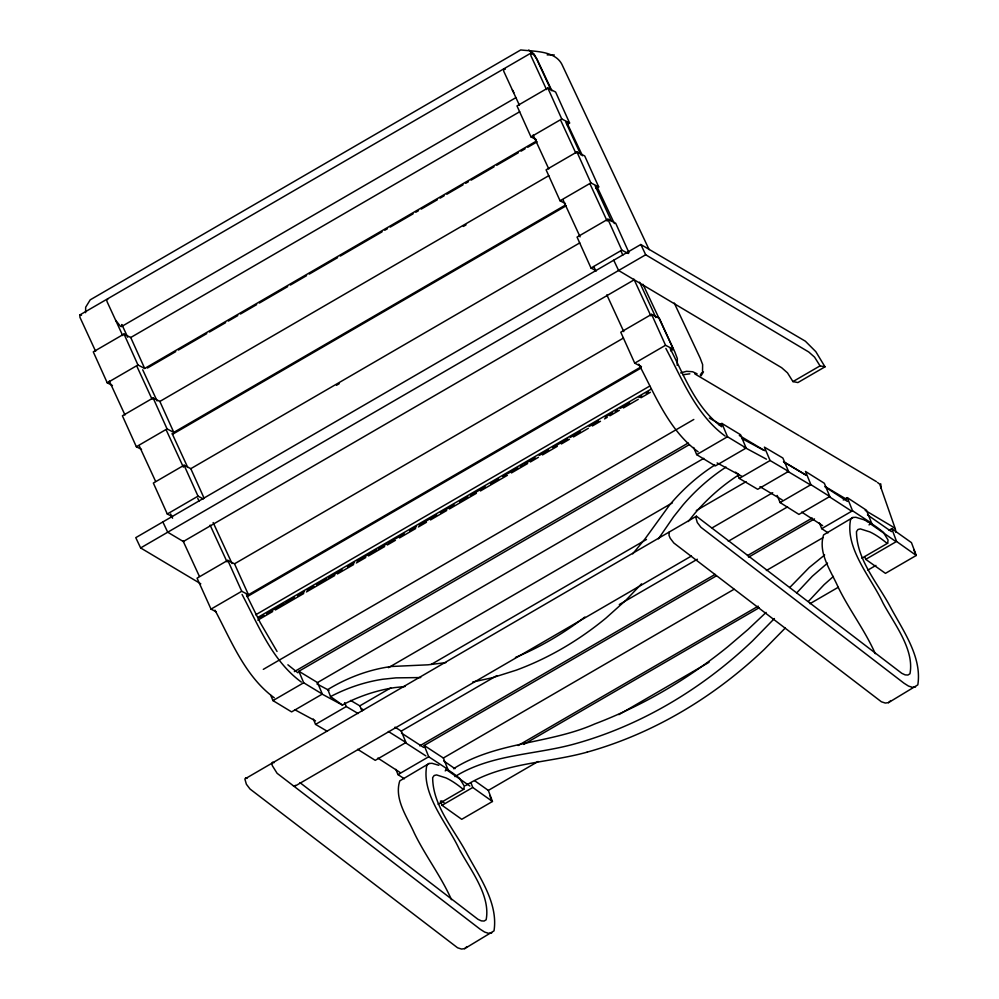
<?xml version="1.0" encoding="UTF-8"?>
<svg xmlns="http://www.w3.org/2000/svg" width="999" height="999" viewBox="0 0 999 999"><rect width="100%" height="100%" fill="white"/><g stroke="black" fill="none" stroke-linecap="round" stroke-linejoin="round"><path stroke-width="1.5" d="M85.589 312.675L85.677 307.217L90.21 299.85L520.729 49.95C534.69 51.548 556.168 50.512 562.574 65.784L649.125 249.638M677.222 365.384L677.334 358.554L674.899 352.073L642.981 284.29M702.522 371.441L702.634 364.61L700.187 358.129L674.263 303.047M115.634 320.254L120.629 326.473L121.691 326.473L121.853 325.162M491.271 800.661L489.985 795.541M881.193 488.449L880.731 483.828M700.249 375.124L701.76 372.664M701.061 375.799L703.471 371.89M864.085 519.817L855.843 517.282L852.859 517.494L850.661 519.155C844.679 548.526 871.265 577.672 882.954 602.909C893.93 623.513 914.684 649.425 909.952 673.788L907.916 675.037L905.144 674.874L901.797 673.314L696.403 516.208L244.855 778.983L246.391 784.265L250.025 789.023L457.567 947.776L461.488 949.05L464.647 948.65L494.006 930.881C498.426 902.684 478.883 876.223 466.196 852.297C453.521 828.745 432.767 805.419 432.667 777.622L434.165 775.499L436.538 774.924L445.941 777.896A115.01 37.55 59.9 0 1 462.375 788.661L463.848 789.235L464.248 786.013L459.478 778.271A121.478 39.66 59.9 0 0 447.102 769.367M669.318 531.93L668.993 535.289L670.204 538.249L673.838 543.006L881.38 701.773L885.301 703.046L888.461 702.647L917.819 684.877C922.239 656.68 902.696 630.219 890.009 606.281C877.334 582.742 856.58 559.415 856.48 531.605L857.979 529.495L860.351 528.908L869.767 531.88A115.01 37.55 59.9 0 1 886.188 542.644L887.661 543.231L888.061 540.009L883.291 532.267A121.478 39.66 59.9 0 0 869.742 522.664M696.403 516.208L695.754 517.245L697.29 522.539L700.911 527.285L903.945 683.166L908.466 686.051L912.387 687.324L915.546 686.925M658.416 538.848L673.676 516.67L682.966 505.007A184.54 155.02 -62.5 0 1 726.023 467.095M293.269 785.714L294.742 786.288L295.429 785.314M688.224 521.515L694.792 513.399A184.54 155.02 -62.5 0 1 739.073 474.7L735.514 472.165M632.717 553.858L645.104 538.761L669.555 505.044A181.006 152.048 -62.5 0 1 714.872 465.01M796.628 592.994L812.274 576.286L827.534 563.074M808.453 601.386L824.1 584.677L833.416 576.435M774.4 618.543L752.547 640.896A424.3 356.431 -62.5 0 1 575.349 743.731C535.289 755.007 491.358 753.945 454.957 776.623M785.226 628.059L764.372 649.288A424.3 356.431 -62.5 0 1 587.175 752.122M789.759 587.499L809.178 567.569L824.65 554.982M641.52 583.853L625.998 600.137L606.006 618.044A308.479 259.141 -62.5 0 1 516.146 670.192L492.27 677.759L472.764 681.992M766.096 612.412L747.951 629.545L727.859 646.69A483.466 406.131 -62.5 0 1 594.767 723.938C549.225 744.08 496.291 741.583 453.546 768.706M464.647 948.65L466.92 946.602M888.461 702.647L890.733 700.599M438.848 765.296L432.03 763.298L429.046 763.498L426.848 765.172C420.854 794.53 447.452 823.688 459.14 848.925C470.117 869.53 490.871 895.441 486.138 919.792L484.103 921.041L481.331 920.878L477.984 919.317L299.987 782.654M550.874 89.823L536.6 58.866L534.128 55.17L531.081 53.009L79.808 314.972L79.97 317.37L95.629 351.311M531.081 53.009L530.869 55.632L546.528 89.585M121.691 326.473L515.721 97.752M536.338 141.121L144.693 368.456L130.732 337.512L124.013 334.041L93.282 351.873L107.243 382.817L112.437 385.502M566.883 124.563L569.58 122.989L555.619 92.045L547.827 88.037L516.995 105.919L530.956 136.875L536.338 139.648M130.732 337.512L519.692 111.738M107.243 382.817L137.962 364.985L144.693 368.456M530.956 136.875L561.775 118.981L569.58 122.989M147.402 368.044L175.737 351.611M178.434 350.037L206.756 333.604M209.453 332.03L225.637 322.64M228.334 321.079L237.774 315.597M240.472 314.023L256.656 304.633M259.353 303.072L287.675 286.626M290.384 285.065L306.568 275.662M309.265 274.101L337.587 257.655M340.284 256.094L382.093 231.818M384.79 230.257L387.487 228.684M390.184 227.123L413.111 213.811M415.809 212.25L418.506 210.677M421.203 209.116L437.4 199.725M440.097 198.152L444.143 195.804M446.84 194.243L463.024 184.84M465.721 183.279L468.419 181.718M471.116 180.145L494.043 166.833M496.74 165.272L518.319 152.747M521.016 151.186L525.062 148.826M527.759 147.265L537.2 141.783M565.446 205.045L173.801 432.38L159.852 401.436L153.122 397.964L122.402 415.796L136.351 446.74L141.546 449.425M595.991 188.486L598.688 186.913L584.727 155.969L576.935 151.96L546.103 169.842L560.064 200.787L565.446 203.571M159.852 401.436L548.801 175.662M463.349 226.436L466.046 224.875M136.351 446.74L167.07 428.908L173.801 432.38M560.064 200.787L590.884 182.904L598.688 186.913M172.477 434.315L566.308 205.707M204.108 498.226L190.797 468.681L184.066 465.222L153.346 483.054L167.295 513.998L172.49 516.67M628.995 252.759L615.684 223.227L607.879 219.206L577.06 237.1L591.008 268.044L596.391 270.816M190.797 468.681L579.745 242.907M336.488 385.289L339.185 383.728M167.295 513.998L198.014 496.166L203.396 498.938M591.008 268.044L621.828 250.15L628.334 253.496M613.736 260.202L618.606 270.492L781.668 367.719L787.487 372.852L792.956 381.593L797.901 382.555L824.987 366.833L815.821 351.66L805.381 341.208L640.821 244.493L135.764 537.662L140.634 547.939L200.774 583.803M140.634 547.939L645.691 254.77L808.753 351.998L814.572 357.142L820.042 365.871L824.987 366.833M183.329 541.52L634.215 279.795M670.654 350.861L673.351 349.288L659.402 318.344L651.598 314.335L620.779 332.217L634.727 363.161L641.458 366.633L248.464 594.755L234.515 563.811L227.784 560.339L197.065 578.171L211.014 609.115L216.209 611.8M234.515 563.811L623.463 338.037M211.014 609.115L241.733 591.283L248.464 594.755M634.727 363.161L665.546 345.279L673.351 349.288M247.14 596.69L640.983 368.082M255.669 614.81L649.737 386.064M257.767 617.444L650.786 389.31M259.852 617.619L263.898 615.259M266.596 613.698L274.9 608.816M276.036 608.216L284.141 603.508M285.689 602.547L294.43 597.477M297.64 595.679L304.383 591.758M307.08 590.197L313.823 586.276M316.533 584.715L326.873 578.646M328.671 577.659L335.427 573.738M335.614 573.576L342.17 569.83M347.565 566.695L354.32 562.774M357.018 561.213L373.214 551.81M374.3 551.123L376.798 549.675M378.609 548.676L386.775 543.868M388.024 543.144L394.268 539.522M395.517 538.798L404.245 533.791M409.652 530.656L416.396 526.735M419.093 525.174L436.7 514.897M440.447 512.724L454.183 504.807M459.59 501.673L467.894 496.79M470.379 495.404L485.227 486.788M490.621 483.653L498.726 478.958M502.847 476.498L506.593 474.325M507.829 473.601L517.819 467.807M520.317 466.358L522.814 464.91M524.063 464.185L535.164 457.804M539.21 455.457L548.651 449.975M552.759 447.527L567.744 438.836M570.254 437.437L575.224 434.49M576.473 433.766L580.219 431.593M589.148 426.473L598.588 420.991M605.182 417.107L612.662 412.749M615.159 411.301L617.657 409.852M620.154 408.404L629.632 402.972M639.073 397.49L641.783 395.916M646.178 393.306L648.538 391.933M257.842 620.154L272.677 611.538M275.374 609.977L303.708 593.531M306.406 591.97L334.74 575.524M337.437 573.95L353.621 564.56M356.318 562.999L365.759 557.517M368.456 555.943L384.652 546.553M387.35 544.979L395.442 540.284M399.488 537.937L415.671 528.546M418.369 526.972L426.461 522.277M430.519 519.93L446.703 510.526M449.4 508.966L476.373 493.306M480.432 490.959L507.405 475.299M511.451 472.939L527.634 463.548M530.344 461.988L538.436 457.28M542.482 454.932L557.317 446.316M561.363 443.968L569.455 439.273M573.501 436.925L588.349 428.309M592.395 425.961L600.486 421.266M604.532 418.918L607.23 417.345M609.927 415.784L619.368 410.302M623.413 407.954L638.261 399.338M640.958 397.777L650.399 392.295M263.299 669.367L693.806 419.468M792.956 381.593L820.042 365.871M294.355 671.615L688.199 443.007M719.218 425L721.915 423.426L740.559 434.727L746.141 448.052L715.309 465.946L696.678 454.645L693.668 447.465M270.729 695.267L272.964 700.599L291.608 711.9L322.327 694.068L303.684 682.767L298.876 671.266L689.173 444.717M272.964 700.599L303.684 682.767M696.678 454.645L727.497 436.75L746.141 448.052M298.876 671.266L317.507 682.567L703.771 458.354M388.474 667.644L672.439 502.809M313.274 719.018L315.559 724.375L346.278 706.543L358.142 713.536M739.272 478.421L770.092 460.527L788.548 471.403L757.729 489.298L739.272 478.421L737.624 474.575M350.599 700.424L359.827 705.856L390.784 687.886M431.156 664.46L646.49 539.46M696.291 510.551L746.091 481.655M712.15 527.872L772.714 492.707M780.094 502.572L810.913 484.677L829.769 496.503L798.95 514.398L780.094 502.572L777.16 495.429M294.742 786.288L691.47 556.006M394.98 727.147L401.273 731.093L496.828 675.624M619.305 604.532L697.364 559.228M728.308 541.258L787.537 506.88M401.273 731.093L405.956 742.507L375.237 760.339L357.642 749.312M419.742 745.841L715.122 574.388M747.489 555.594L812.224 518.019M843.256 500.012L847.302 497.664L866.445 510.214L871.677 523.314L869.005 524.875M445.192 770.878L447.864 769.33L428.708 756.767L424.2 745.466L716.246 575.936M748.551 557.192L814.497 518.906M395.904 769.367L397.989 774.6L428.708 756.767M819.442 523.001L821.702 528.658L852.522 510.764L871.677 523.314M429.046 763.498L399.775 780.881C393.968 799.075 407.255 817.082 414.298 833.091C425.437 856.006 441.183 876.373 451.473 899.699M852.859 517.494L823.588 534.877C817.781 553.059 831.068 571.066 838.111 587.075C849.25 609.989 864.997 630.357 875.286 653.696M424.2 745.466L443.356 758.016L734.065 589.273M766.358 570.529L822.889 537.712M518.144 745.516L758.229 606.156M889.06 530.219L891.757 528.646L911.463 542.644L916.27 555.456L885.451 573.351L865.733 559.365L864.697 556.593M523.776 744.392L759.302 607.667M438.049 804.207L463.848 789.235M861.862 558.204L887.661 543.231M442.033 805.306L472.752 787.474L492.457 801.473L461.738 819.305L442.033 805.306L440.422 801.036M865.733 559.365L896.565 541.47L916.27 555.456M474.762 780.793L488.311 790.409L538.099 761.5M618.856 714.635L709.028 662.287M809.964 603.696L838.236 587.287M867.844 570.104L875.911 565.422M465.447 785.701C502.185 762.537 546.603 763.398 587.175 752.147M680.644 372.902L686.538 371.316L692.669 371.753L697.052 373.788M682.879 374.737L689.834 373.826M491.733 932.929L488.573 933.328L484.652 932.067L480.132 929.182L277.098 773.301L272.265 765.571L271.94 763.261L272.577 762.212L274.026 762.724M445.854 662.637L427.922 664.822L391.433 666.483A181.006 152.048 -62.5 0 0 327.859 689.522L330.507 696.578L342.332 704.969A184.54 155.02 -62.5 0 1 394.63 687.612L405.157 686.488M420.741 677.559L395.954 677.871L382.804 679.245A184.54 155.02 -62.5 0 0 330.507 696.603M547.165 54.883L554.27 54.945M107.842 299.113L106.718 299.787L107.055 301.648L122.715 335.589M80.182 314.735L81.493 315.247M245.504 777.934L246.953 778.446M694.804 373.888L799.063 435.626M709.327 418.094L721.915 425.162M742.082 438.623L762.949 449.875M744.193 447.202L766.445 459.178M717.107 462.924L741.932 476.348M316.883 683.903L328.983 690.346M321.753 693.93L342.632 705.194M294.668 709.652L315.547 720.916M505.307 69.231L503.621 68.956L503.783 71.354L519.443 105.307M783.566 461.65L805.781 474.887M787.062 470.954L809.277 484.19M759.977 486.675L782.192 499.912M361.051 708.416L363.648 709.927M315.559 724.375L327.422 731.368M800.099 436.238L876.398 481.63M739.322 435.514L764.772 450.661M783.516 461.813L806.28 475.349M825.037 486.501L846.453 499.25M865.209 510.402L891.995 526.336L895.316 528.883L895.966 532.342M183.754 541.783L167.72 532.217L162.849 521.94M388.361 731.468L405.956 742.507M825.261 487.05L847.452 501.423M828.758 496.353L850.948 510.726M801.673 512.075L822.627 525.636M401.448 733.066L423.638 747.439M404.932 742.369L425.886 755.918M377.859 758.079L400.05 772.452M821.702 528.658L828.084 532.842M397.989 774.6L404.37 778.795M864.659 519.905L868.418 522.427M867.444 514.86L891.483 531.618M869.667 523.301L894.979 540.921M443.631 760.876L454.97 768.693M445.854 769.305L469.892 786.038M721.703 426.785C695.916 407.879 684.465 376.173 670.217 348.676M725.187 436.088C696.028 414.785 682.292 379.308 665.871 348.439M698.114 451.81C668.955 430.507 655.207 395.03 638.786 364.16M297.889 672.789L287.899 664.797M301.373 682.092C272.215 660.801 258.479 625.312 242.058 594.455M274.288 697.814C245.142 676.523 231.393 641.033 214.972 610.164M441.546 800.861L444.08 802.647M528.771 50.025L533.878 53.809L537.275 59.74L551.91 90.809M877.509 482.48L879.719 484.178L895.316 528.883M277.035 651.435L260.227 622.664L246.403 594.68M512.362 89.96L513.861 92.595M913.798 549.537L915.334 553.621M640.821 244.493L645.691 254.77M566.533 121.878L582.492 155.769M597.115 186.838L614.397 223.564M565.871 122.353L580.869 154.882M595.217 186.001L611.525 221.366M639.572 282.193L655.868 317.557M560.876 120.704L575.874 153.234M590.222 184.353L607.18 221.129M620.866 250.836L622.827 255.082M633.915 279.133L650.873 315.909M533.141 135.015L548.788 168.956M563.136 200.075L580.094 236.85M593.793 266.558L595.741 270.804M606.83 294.855L623.788 331.631M121.841 324.513L127.71 337.237M142.707 369.78L157.055 400.899M172.065 433.429L187.712 467.382M213.149 522.539L232.055 563.561M137.063 366.708L152.06 399.25M166.408 430.369L183.366 467.145M197.715 498.264L199.013 501.086M210.102 525.137L227.06 561.913M109.328 381.019L124.975 414.972M139.323 446.091L155.632 481.443M170.629 513.986L172.577 518.231M183.017 540.859L199.325 576.223M651.598 314.335L665.546 345.279M607.879 219.206L621.828 250.15M576.935 151.96L590.884 182.904M547.827 88.037L561.775 118.981M227.784 560.339L241.733 591.283M184.066 465.222L198.014 496.166M153.122 397.964L167.07 428.908M124.013 334.041L137.962 364.985M788.548 471.403L782.854 458.017L764.397 447.14L770.092 460.527M359.827 705.856L362.013 711.001M344.643 702.684L346.278 706.543M721.915 423.426L727.497 436.75M317.507 682.567L322.327 694.068M829.769 496.503L824.337 483.266L805.481 471.441L810.913 484.677M847.302 497.664L852.522 510.764M443.356 758.016L447.864 769.33M891.757 528.646L896.565 541.47M488.311 790.409L492.457 801.473M471.191 783.328L472.752 787.474M584.89 617.032A308.479 259.141 -62.5 0 1 515.459 657.442"/></g></svg>
